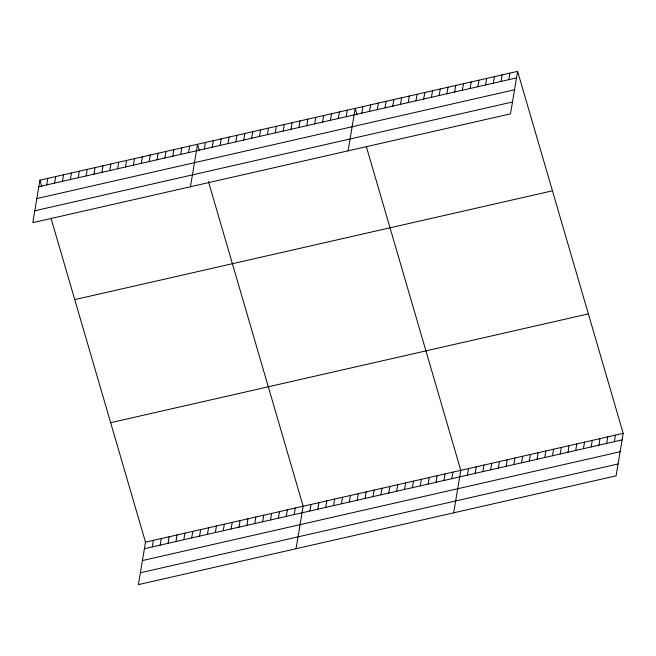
<?xml version="1.0" encoding="UTF-8"?>
<svg xmlns="http://www.w3.org/2000/svg" width="656" height="656" viewBox="0 0 656 656"><rect width="100%" height="100%" fill="white"/><g stroke="black" fill="none" stroke-linecap="round" stroke-linejoin="round"><path stroke-width="0.98" d="M39.909 180.162L32.8 222.646L510.499 113.857L517.609 71.373L39.909 180.162L41.812 186.698M46.699 184.918L47.79 178.366M54.579 183.122L55.67 176.571M62.459 181.327L63.558 174.783M70.34 179.531L71.438 172.987M78.22 177.735L79.319 171.191M86.108 175.939L87.199 169.396M93.988 174.143L95.079 167.6M101.869 172.348L102.967 165.804M109.749 170.552L110.848 164.008M117.637 168.756L118.728 162.212M125.517 166.96L126.608 160.417M133.398 165.173L134.496 158.621M141.278 163.377L142.377 156.825M149.158 161.581L150.257 155.029M157.046 159.785L158.137 153.242M164.927 157.989L166.017 151.446M172.807 156.194L173.906 149.65M180.687 154.398L181.786 147.854M188.575 152.602L189.666 146.058M190.437 186.747L197.546 144.263L199.457 150.798M204.336 149.01L205.435 142.467M51.07 218.423L145.501 542.143L138.391 584.627L616.091 475.838L623.2 433.354L517.609 71.373M212.216 147.215L213.315 140.671M152.29 546.899L153.389 540.347M220.096 145.427L221.195 138.875M160.171 545.103L161.269 538.56M227.985 143.631L229.075 137.079M168.051 543.307L169.15 536.764M235.865 141.835L236.955 135.284M175.939 541.512L177.03 534.968M243.745 140.04L244.844 133.496M183.819 539.716L184.91 533.172M251.625 138.244L252.724 131.7M191.7 537.92L192.798 531.376M259.514 136.448L260.604 129.904M199.58 536.124L200.679 529.581M267.394 134.652L268.484 128.109M207.46 534.328L208.559 527.785M275.274 132.856L276.373 126.313M215.348 532.533L216.439 525.989M283.154 131.061L284.253 124.517M223.229 530.737L224.319 524.193M291.034 129.265L292.133 122.721M231.109 528.949L232.208 522.397M298.923 127.469L300.013 120.925M238.989 527.153L240.088 520.602M306.803 125.673L307.894 119.13M246.877 525.358L247.968 518.806M314.683 123.886L315.782 117.334M254.758 523.562L255.848 517.018M322.563 122.09L323.662 115.538M262.638 521.766L263.737 515.222M330.452 120.294L331.542 113.75M270.518 519.97L271.617 513.427M338.332 118.498L339.423 111.955M278.398 518.174L279.497 511.631M346.212 116.702L347.311 110.159M286.287 516.379L287.377 509.835M348.082 150.847L355.191 108.363L357.094 114.89M294.167 514.583L295.257 508.039M361.825 113.144L362.924 106.6M296.036 548.728L303.146 506.243L208.436 181.589M369.566 111.381L370.656 104.837M309.927 510.991L311.026 504.448M377.298 109.626L378.389 103.074M317.816 509.204L318.906 502.652M385.031 107.863L386.122 101.319M325.696 507.408L326.786 500.856M392.764 106.1L393.862 99.556M400.496 104.337L401.595 97.793M333.576 505.612L334.675 499.06M408.229 102.574L409.328 96.03M341.456 503.816L342.555 497.273M415.97 100.819L417.06 94.267M349.336 502.02L350.435 495.477M423.702 99.056L424.793 92.512M357.225 500.225L358.315 493.681M431.435 97.293L432.534 90.749M365.105 498.429L366.196 491.885M439.167 95.53L440.266 88.986M372.985 496.633L374.084 490.089M446.9 93.767L447.999 87.223M380.865 494.837L381.964 488.294M454.641 92.012L455.731 85.46M388.754 493.041L389.844 486.498M462.373 90.249L463.464 83.706M396.634 491.246L397.725 484.702M470.106 88.486L471.205 81.943M404.514 489.45L405.613 482.906M477.839 86.723L478.937 80.18M412.394 487.662L413.493 481.11M485.571 84.96L486.67 78.417M420.275 485.866L421.373 479.315M493.312 83.205L494.403 76.654M428.163 484.071L429.254 477.527M501.045 81.442L502.135 74.891M436.043 482.275L437.134 475.731M508.777 79.679L509.868 73.136M443.923 480.479L445.022 473.935M451.804 478.683L452.902 472.14M453.673 512.828L460.783 470.344L366.351 146.624M467.425 475.124L468.515 468.581M475.157 473.361L476.248 466.818M482.89 471.607L483.989 465.055M490.622 469.844L491.721 463.3M498.355 468.081L499.454 461.537M506.096 466.318L507.186 459.774M513.828 464.555L514.919 458.011M521.561 462.8L522.66 456.248M529.294 461.037L530.392 454.493M537.026 459.274L538.125 452.73M544.767 457.511L545.858 450.967M552.5 455.748L553.59 449.204M560.232 453.993L561.323 447.441M567.965 452.23L569.064 445.686M575.697 450.467L576.796 443.923M583.43 448.704L584.529 442.16M591.171 446.941L592.261 440.397M598.903 445.186L599.994 438.634M606.636 443.423L607.735 436.88M614.369 441.66L615.467 435.117M38.811 186.706L516.51 77.916M36.826 198.571L514.525 89.774M34.784 210.789L512.484 101.992M74.751 299.62L552.45 190.822M110.659 422.694L588.35 313.896M145.501 542.143L623.2 433.354M144.41 548.695L622.101 439.897M142.426 560.552L620.117 451.754M140.376 572.77L618.075 463.972"/></g></svg>
